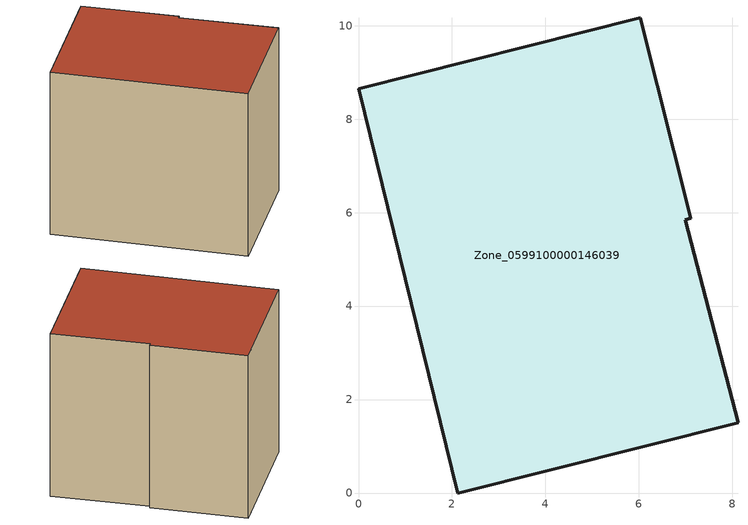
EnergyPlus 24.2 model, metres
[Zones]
Zone_0599100000146039
 floor ground (C_G): 0,8.65 6.03,10.16 7.11,5.88 6.99,5.84 8.12,1.5 2.13,0 z0
 wall outside (C_F): 6.03,10.16 0,8.65 2.13,0 8.12,1.5 6.99,5.84 7.11,5.88 6.03,10.16 z0:8.1
 roof outside (C_R): 2.13,0 8.12,1.5 6.99,5.84 7.11,5.88 6.03,10.16 0,8.65 z8.1
[BUILDING]
Pand.0599100000146039: North Axis=0; Terrain=City; Loads Convergence Tolerance Value=0.04; Temperature Convergence Tolerance Value=0.4; Solar Distribution=FullExterior; Maximum Number of Warmup Days=25; Minimum Number of Warmup Days=1
[Site:Location]
Rotterdam.The.Hague.AP_ZH_NLD Design_Conditions: Latitude=51.96; Longitude=4.45; Time Zone=1; Elevation=-4.5
[SITE:GROUNDTEMPERATURE:BUILDINGSURFACE]
18, 18, 18, 18, 18, 18, 18, 18, 18, 18, 18, 18
[MATERIAL] Thermal Absorptance=0.9; Solar Absorptance=0.7; Visible Absorptance=0.7
Name | Roughness | Thickness | Conductivity | Density | Specific Heat
G.TC.1965-1974 | MediumSmooth | 0.15 | 0.882353 | 540 | 1210
F.TC.1965-1974 | Rough | 0.3 | 0.697674 | 1920 | 840
R.TC.1965-1974 | MediumRough | 0.2 | 0.232558 | 1500 | 1000
[CONSTRUCTION]
C_G: G.TC.1965-1974
C_F: F.TC.1965-1974
C_R: R.TC.1965-1974
[ZONE]
Zone_0599100000146039: Type=1; Multiplier=1; Ceiling Height=Autocalculate; Volume=Autocalculate; Floor Area=autocalculate; Part of Total Floor Area=Yes
[ZONEINFILTRATION:DESIGNFLOWRATE]
Infil_Zone_0599100000146039: Zone or ZoneList or Space or SpaceList=Zone_0599100000146039; Schedule=AlwaysOn; Design Flow Rate Calculation Method=Flow/Area; Flow Rate per Floor Area=0.003; Constant Term Coefficient=1; Temperature Term Coefficient=0; Velocity Term Coefficient=0; Velocity Squared Term Coefficient=0
[HVACTEMPLATE:ZONE:IDEALLOADSAIRSYSTEM]
Zone_0599100000146039: Maximum Heating Supply Air Temperature=50; Minimum Cooling Supply Air Temperature=13; Maximum Heating Supply Air Humidity Ratio=0.0156; Minimum Cooling Supply Air Humidity Ratio=0.0077; Heating Limit=NoLimit; Cooling Limit=NoLimit; Dehumidification Control Type=ConstantSensibleHeatRatio; Cooling Sensible Heat Ratio=0.7; Dehumidification Setpoint=60; Humidification Control Type=None; Humidification Setpoint=30; Outdoor Air Method=None; Outdoor Air Flow Rate per Person=0.00944; Outdoor Air Flow Rate per Zone Floor Area=0; Outdoor Air Flow Rate per Zone=0; Demand Controlled Ventilation Type=None; Outdoor Air Economizer Type=NoEconomizer; Heat Recovery Type=None; Sensible Heat Recovery Effectiveness=0.7; Latent Heat Recovery Effectiveness=0.65
[ZONECONTROL:THERMOSTAT]
ThermostatControl_Zone_0599100000146039: Zone or ZoneList=Zone_0599100000146039; Control Type Schedule=DualSetpointControlType; Control 1=Thermostat_Zone_0599100000146039; Temperature Difference Between Cutout And Setpoint=0
[THERMOSTATSETPOINT:DUALSETPOINT]
Thermostat_Zone_0599100000146039: Heating Setpoint Temperature Schedule=HeatingSetpoint_Zone_0599100000146039; Cooling Setpoint Temperature Schedule=CoolingSetpoint_Zone_0599100000146039
[SCHEDULE:COMPACT]
HeatingSetpoint_Zone_0599100000146039: Through: 12/31, For: AllDays, Until: 24:00, 21
CoolingSetpoint_Zone_0599100000146039: Through: 12/31, For: AllDays, Until: 24:00, 24
DualSetpointControlType: Through: 12/31, For: AllDays, Until: 24:00, 4
AlwaysOn: Through: 12/31, For: AllDays, Until: 24:00, 1
